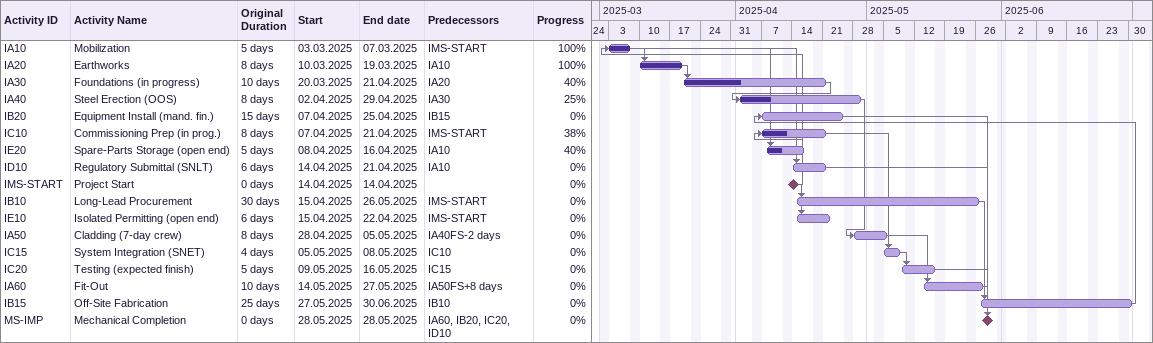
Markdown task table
| ID | Task | Original duration | Start | Finish | Predecessors | % complete |
|---|---|---|---|---|---|---|
| IA10 | Mobilization | 5d | 2025-03-03 | 2025-03-07 | IMS-START | 100 |
| IA20 | Earthworks | 8d | 2025-03-10 | 2025-03-19 | IA10 | 100 |
| IA30 | Foundations (in progress) | 10d | 2025-03-20 | 2025-04-21 | IA20 | 40 |
| IA40 | Steel Erection (OOS) | 8d | 2025-04-02 | 2025-04-29 | IA30 | 25 |
| IB20 | Equipment Install (mand. fin.) | 15d | 2025-04-07 | 2025-04-25 | IB15 | 0 |
| IC10 | Commissioning Prep (in prog.) | 8d | 2025-04-07 | 2025-04-21 | IMS-START | 38 |
| IE20 | Spare-Parts Storage (open end) | 5d | 2025-04-08 | 2025-04-16 | IA10 | 40 |
| ID10 | Regulatory Submittal (SNLT) | 6d | 2025-04-14 | 2025-04-21 | IA10 | 0 |
| IMS-START | Project Start | 0d | 2025-04-14 | 2025-04-14 |  | 0 |
| IB10 | Long-Lead Procurement | 30d | 2025-04-15 | 2025-05-26 | IMS-START | 0 |
| IE10 | Isolated Permitting (open end) | 6d | 2025-04-15 | 2025-04-22 | IMS-START | 0 |
| IA50 | Cladding (7-day crew) | 8d | 2025-04-28 | 2025-05-05 | IA40FS-2d | 0 |
| IC15 | System Integration (SNET) | 4d | 2025-05-05 | 2025-05-08 | IC10 | 0 |
| IC20 | Testing (expected finish) | 5d | 2025-05-09 | 2025-05-16 | IC15 | 0 |
| IA60 | Fit-Out | 10d | 2025-05-14 | 2025-05-27 | IA50FS+8d | 0 |
| IB15 | Off-Site Fabrication | 25d | 2025-05-27 | 2025-06-30 | IB10 | 0 |
| MS-IMP | Mechanical Completion | 0d | 2025-05-28 | 2025-05-28 | IA60, IB20, IC20, ID10 | 0 |
